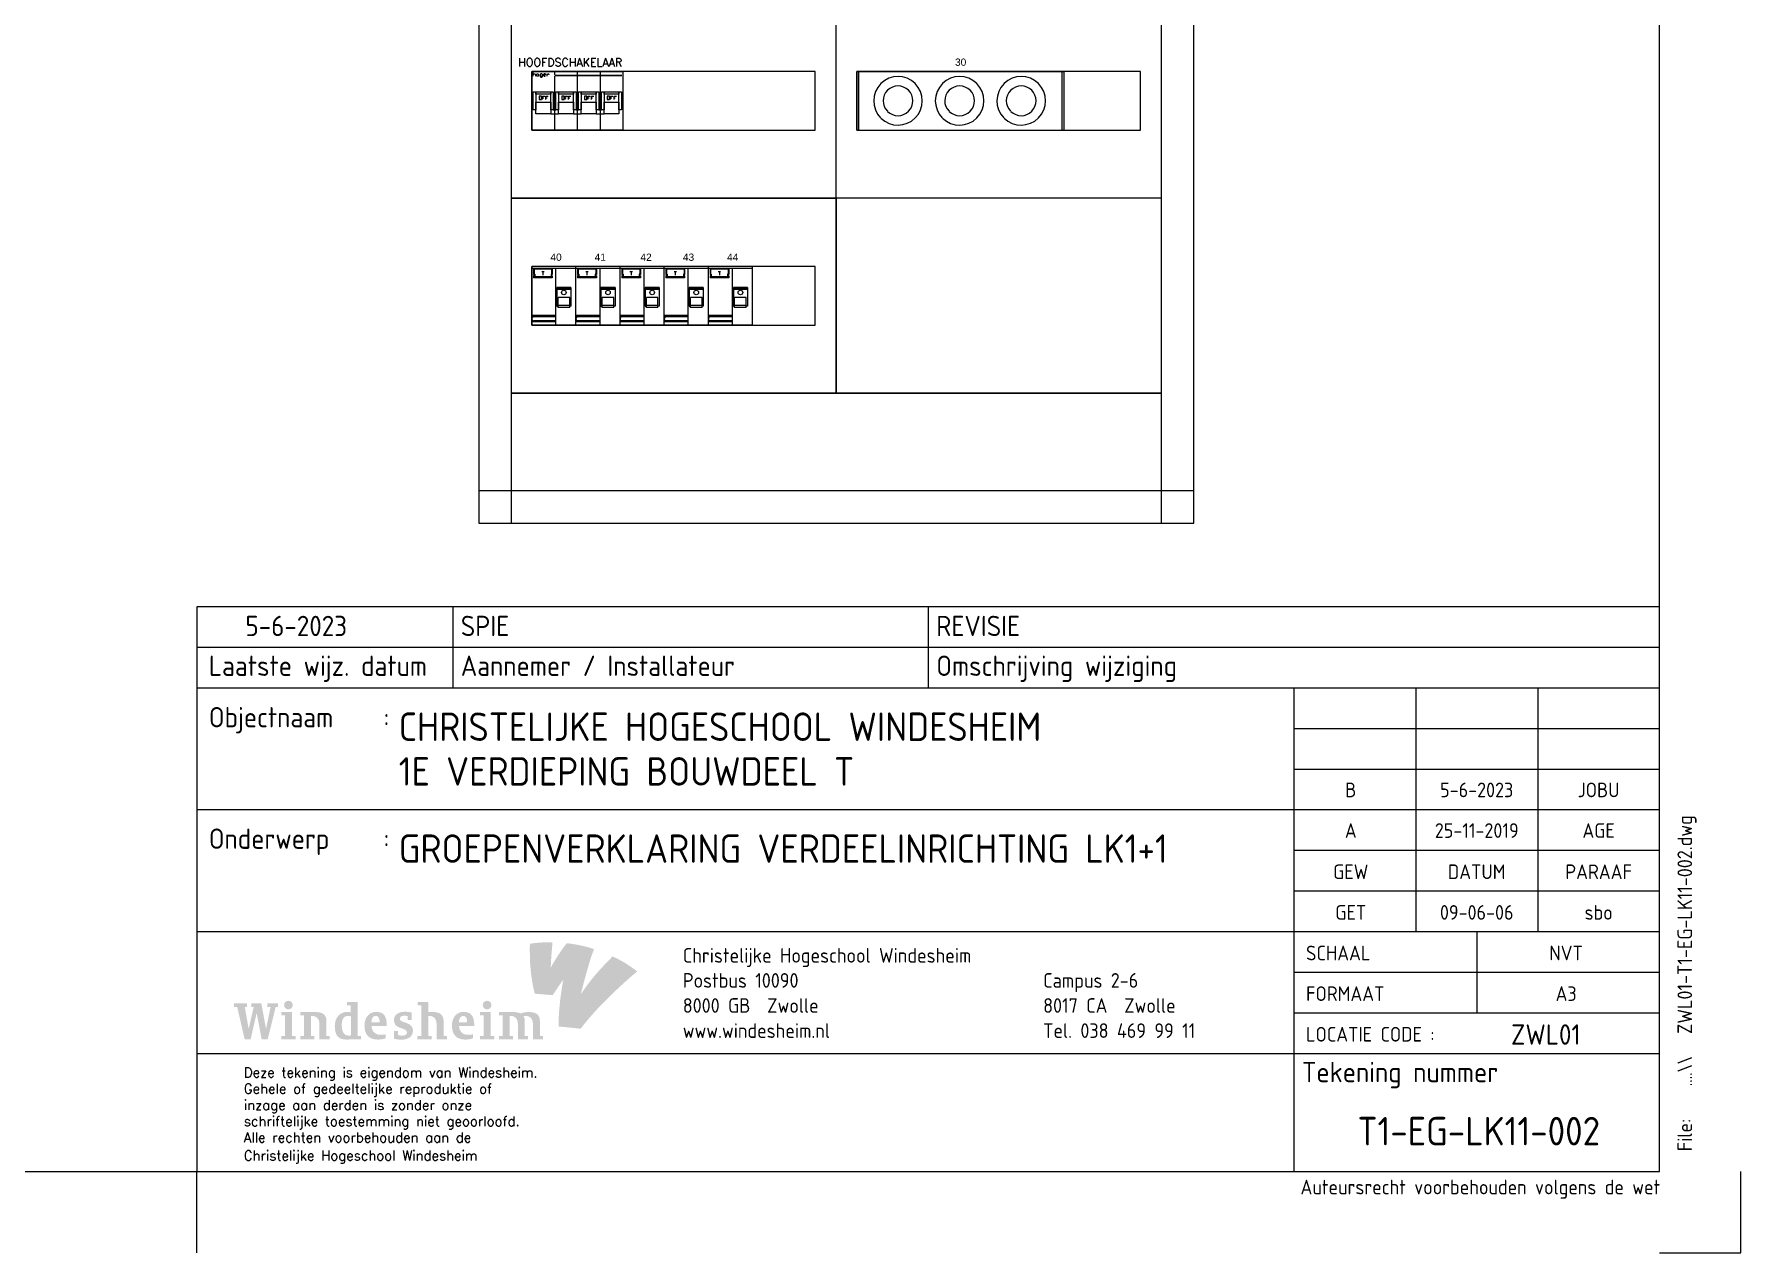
# Model space of a CAD drawing. Header units: millimetres. Extents: x 0 to 420, y 0 to 297.
# Drawn here: x 210 to 420, y 0 to 150 of the extents above; entities that cross this region are included whole.
import ezdxf
from ezdxf.enums import TextEntityAlignment as Align

# ---------------------------------------------------------------- set-up
doc = ezdxf.new("R2010")
doc.units = ezdxf.units.MM
doc.layers.get('0').update_dxf_attribs({"linetype": 'CONTINUOUS'})
for name, color, linetype in [('00att018', 1, 'CONTINUOUS'), ('00att025', 2, 'CONTINUOUS'), ('00att035', 3, 'CONTINUOUS'), ('00att050', 4, 'CONTINUOUS'), ('00kad018', 1, 'CONTINUOUS'), ('00kad025', 2, 'CONTINUOUS'), ('00kad070', 5, 'CONTINUOUS'), ('BL$2----_KADER', 7, 'CONTINUOUS'), ('BL$4----_STEMPEL', 7, 'CONTINUOUS'), ('KAST AANZICHT', 1, 'CONTINUOUS'), ('LAAG_1', 160, 'CONTINUOUS')]:
    doc.layers.add(name, color=color, linetype=linetype)
doc.styles.add('EDU', font='ROMANS.SHX', dxfattribs={"height": 2.5})
doc.styles.add('ISO', font='isocp.shx')
doc.styles.add('NOOTER', font='arial.ttf')
doc.styles.add('ROMANS', font='romans', dxfattribs={"height": 2})

# ---------------------------------------------------------------- blocks, each defined once
blk = doc.blocks.new('a3-windesheim-hor')
at = {"layer": '00kad018', "color": 1}
for p, q in [((230, 0), (230, 10)), ((420, 0), (420, 10)), ((410, 0), (420, 0))]:
    blk.add_line(p, q, dxfattribs=at)
at = {"layer": '00kad070', "color": 5}
for p, q in [((410, 10), (410, 287)), ((20, 10), (410, 10))]:
    blk.add_line(p, q, dxfattribs=at)
at = {"layer": '00att018', "color": 1, "style": 'ISO'}
blk.add_text('Auteursrecht voorbehouden volgens de wet', height=1.8, dxfattribs=at).set_placement((410.08, 7.2), align=Align.RIGHT)
blk = doc.blocks.new('AI9-BLK4')
at = {"layer": 'LAAG_1'}
h = blk.add_hatch(color=40, dxfattribs=at)
edge = h.paths.add_edge_path()
edge.add_spline(control_points=[(7.13, 7.18), (4.76, 4.71), (2.6, 2.64), (-0.67, -2.09), (0, 0.48), (1.33, 5.88), (2.58, 8.98), (0.66, 9.66), (-2.22, 10.26), (-4.13, 10.42), (-5.47, 8.84), (-7.52, 5.49), (-8.07, 4.43), (-8, 6.89), (-7.74, 9.27), (-7.64, 10.61), (-9.57, 10.7), (-11, 10.61), (-13.21, 10.31), (-13.29, 6), (-13.05, 2.03), (-12.01, -2), (-10.76, -2.09), (-7.6, -2.36), (-7.6, -2.36), (-7.12, -1.66), (-6.13, -0.03), (-4.98, 1.41), (-5.44, -0.9), (-5.87, -4.06), (-6.06, -7.16), (-6.12, -8.14), (-6.15, -9.12), (-6.16, -10.06), (-4.67, -10.18), (-0.96, -10.58), (-0.72, -10.61), (-0.72, -10.61), (-0.71, -10.6), (-0.71, -10.6), (-0.7, -10.59), (-0.7, -10.58), (-0.69, -10.58), (0.69, -8.77), (2.26, -6.96), (3.63, -5.5), (4.7, -4.37), (5.74, -3.33), (6.72, -2.37), (9.27, 0.11), (11.5, 2.08), (13.21, 3.49), (11.03, 5.13), (9.48, 6.13), (7.13, 7.18)], knot_values=[0, 0, 0, 0, 1, 1, 1, 2, 2, 2, 3, 3, 3, 4, 4, 4, 5, 5, 5, 6, 6, 6, 7, 7, 7, 8, 8, 8, 9, 9, 9, 10, 10, 10, 11, 11, 11, 12, 12, 12, 13, 13, 13, 14, 14, 14, 15, 15, 15, 16, 16, 16, 17, 17, 17, 18, 18, 18, 18], degree=3, periodic=0)
h = blk.add_hatch(color=154, dxfattribs=at)
edge = h.paths.add_edge_path()
edge.add_spline(control_points=[(-0.71, -10.6), (-0.71, -10.6), (-0.71, -10.6), (-0.71, -10.6), (-0.74, -10.63), (-0.72, -10.62), (-0.71, -10.6)], knot_values=[0, 0, 0, 0, 1, 1, 1, 2, 2, 2, 2], degree=3, periodic=0)
h = blk.add_hatch(color=154, dxfattribs=at)
edge = h.paths.add_edge_path()
edge.add_spline(control_points=[(-0.71, -10.6), (-0.71, -10.6), (-0.7, -10.6), (-0.7, -10.6), (-0.67, -10.57), (-0.69, -10.59), (-0.71, -10.6)], knot_values=[0, 0, 0, 0, 1, 1, 1, 2, 2, 2, 2], degree=3, periodic=0)
blk = doc.blocks.new('AI9-BLK3')
at = {"layer": 'LAAG_1'}
h = blk.add_hatch(color=154, dxfattribs=at)
edge = h.paths.add_edge_path()
edge.add_spline(control_points=[(-26.42, -4.7), (-26.42, -4.7), (-26.42, -3.87), (-26.42, -3.87), (-26.42, -3.87), (-25.47, -3.87), (-25.47, -3.87), (-25.47, -3.87), (-25.47, 1.17), (-25.47, 1.17), (-25.47, 1.17), (-26.42, 1.17), (-26.42, 1.17), (-26.42, 1.17), (-26.42, 1.99), (-26.42, 1.99), (-26.42, 1.99), (-23.75, 1.99), (-23.75, 1.99), (-23.75, 1.99), (-23.75, -3.87), (-23.75, -3.87), (-23.75, -3.87), (-22.88, -3.87), (-22.88, -3.87), (-22.88, -3.87), (-22.88, -4.7), (-22.88, -4.7), (-22.88, -4.7), (-26.42, -4.7), (-26.42, -4.7)], knot_values=[0, 0, 0, 0, 1, 1, 1, 2, 2, 2, 3, 3, 3, 4, 4, 4, 5, 5, 5, 6, 6, 6, 7, 7, 7, 8, 8, 8, 9, 9, 9, 10, 10, 10, 10], degree=3, periodic=0)
edge = h.paths.add_edge_path()
edge.add_spline(control_points=[(-24.66, 2.67), (-25.25, 2.67), (-25.71, 3.15), (-25.71, 3.74), (-25.71, 4.33), (-25.25, 4.79), (-24.66, 4.79), (-24.07, 4.79), (-23.58, 4.33), (-23.58, 3.74), (-23.58, 3.15), (-24.07, 2.67), (-24.66, 2.67)], knot_values=[0, 0, 0, 0, 1, 1, 1, 2, 2, 2, 3, 3, 3, 4, 4, 4, 4], degree=3, periodic=0)
h = blk.add_hatch(color=154, dxfattribs=at)
edge = h.paths.add_edge_path(flags=16)
edge.add_spline(control_points=[(-6.76, -4.7), (-6.76, -4.7), (-6.76, -3.87), (-6.76, -3.87), (-6.76, -3.87), (-7.62, -3.87), (-7.62, -3.87), (-7.62, -3.87), (-7.62, 4.46), (-7.62, 4.46), (-7.62, 4.46), (-10.2, 4.46), (-10.2, 4.46), (-10.2, 4.46), (-10.2, 3.64), (-10.2, 3.64), (-10.2, 3.64), (-9.32, 3.64), (-9.32, 3.64), (-9.32, 3.64), (-9.32, 1.95), (-9.32, 1.95), (-9.59, 2), (-9.79, 2.04), (-10.19, 2.04), (-11.95, 2.04), (-13.23, 0.68), (-13.23, -1.45), (-13.23, -3.83), (-12.29, -4.77), (-10.28, -4.77), (-9.86, -4.77), (-9.32, -4.7), (-9.12, -4.7), (-9.12, -4.7), (-6.76, -4.7), (-6.76, -4.7)], knot_values=[0, 0, 0, 0, 1, 1, 1, 2, 2, 2, 3, 3, 3, 4, 4, 4, 5, 5, 5, 6, 6, 6, 7, 7, 7, 8, 8, 8, 9, 9, 9, 10, 10, 10, 11, 11, 11, 12, 12, 12, 12], degree=3, periodic=0)
edge = h.paths.add_edge_path()
edge.add_spline(control_points=[(-9.28, -3.73), (-9.49, -3.76), (-9.62, -3.78), (-9.79, -3.78), (-10.77, -3.78), (-11.52, -3.12), (-11.52, -1.21), (-11.52, 0.4), (-10.88, 1.06), (-10, 1.06), (-9.71, 1.06), (-9.48, 1.02), (-9.28, 0.97), (-9.28, 0.97), (-9.28, -3.73), (-9.28, -3.73)], knot_values=[0, 0, 0, 0, 1, 1, 1, 2, 2, 2, 3, 3, 3, 4, 4, 4, 5, 5, 5, 5], degree=3, periodic=0)
h = blk.add_hatch(color=154, dxfattribs=at)
edge = h.paths.add_edge_path()
edge.add_spline(control_points=[(11.81, -4.7), (11.81, -4.7), (11.81, -1.02), (11.81, -1.02), (11.81, -0.32), (11.67, 0.19), (11.34, 0.52), (10.95, 0.91), (10.48, 1.07), (9.97, 1.07), (9.88, 1.07), (9.79, 1.06), (9.75, 1.06), (9.75, 1.06), (9.75, -3.87), (9.75, -3.87), (9.75, -3.87), (10.59, -3.87), (10.59, -3.87), (10.59, -3.87), (10.59, -4.7), (10.59, -4.7), (10.59, -4.7), (7.11, -4.7), (7.11, -4.7), (7.11, -4.7), (7.11, -3.87), (7.11, -3.87), (7.11, -3.87), (8.03, -3.87), (8.03, -3.87), (8.03, -3.87), (8.03, 3.64), (8.03, 3.64), (8.03, 3.64), (7.16, 3.64), (7.16, 3.64), (7.16, 3.64), (7.16, 4.46), (7.16, 4.46), (7.16, 4.46), (9.75, 4.46), (9.75, 4.46), (9.75, 4.46), (9.75, 1.99), (9.75, 1.99), (9.93, 2), (10.23, 2.03), (10.54, 2.03), (11.88, 2.03), (12.52, 1.84), (12.96, 1.4), (13.39, 0.97), (13.53, 0.51), (13.53, -0.15), (13.53, -0.15), (13.53, -3.87), (13.53, -3.87), (13.53, -3.87), (14.34, -3.87), (14.34, -3.87), (14.34, -3.87), (14.34, -4.7), (14.34, -4.7), (14.34, -4.7), (11.81, -4.7), (11.81, -4.7)], knot_values=[0, 0, 0, 0, 1, 1, 1, 2, 2, 2, 3, 3, 3, 4, 4, 4, 5, 5, 5, 6, 6, 6, 7, 7, 7, 8, 8, 8, 9, 9, 9, 10, 10, 10, 11, 11, 11, 12, 12, 12, 13, 13, 13, 14, 14, 14, 15, 15, 15, 16, 16, 16, 17, 17, 17, 18, 18, 18, 19, 19, 19, 20, 20, 20, 21, 21, 21, 22, 22, 22, 22], degree=3, periodic=0)
h = blk.add_hatch(color=154, dxfattribs=at)
edge = h.paths.add_edge_path()
edge.add_spline(control_points=[(22.47, -4.7), (22.47, -4.7), (22.47, -3.87), (22.47, -3.87), (22.47, -3.87), (23.42, -3.87), (23.42, -3.87), (23.42, -3.87), (23.42, 1.17), (23.42, 1.17), (23.42, 1.17), (22.47, 1.17), (22.47, 1.17), (22.47, 1.17), (22.47, 1.99), (22.47, 1.99), (22.47, 1.99), (25.13, 1.99), (25.13, 1.99), (25.13, 1.99), (25.13, -3.87), (25.13, -3.87), (25.13, -3.87), (26, -3.87), (26, -3.87), (26, -3.87), (26, -4.7), (26, -4.7), (26, -4.7), (22.47, -4.7), (22.47, -4.7)], knot_values=[0, 0, 0, 0, 1, 1, 1, 2, 2, 2, 3, 3, 3, 4, 4, 4, 5, 5, 5, 6, 6, 6, 7, 7, 7, 8, 8, 8, 9, 9, 9, 10, 10, 10, 10], degree=3, periodic=0)
edge = h.paths.add_edge_path()
edge.add_spline(control_points=[(24.23, 2.67), (23.64, 2.67), (23.18, 3.15), (23.18, 3.74), (23.18, 4.33), (23.64, 4.79), (24.23, 4.79), (24.82, 4.79), (25.31, 4.33), (25.31, 3.74), (25.31, 3.15), (24.82, 2.67), (24.23, 2.67)], knot_values=[0, 0, 0, 0, 1, 1, 1, 2, 2, 2, 3, 3, 3, 4, 4, 4, 4], degree=3, periodic=0)
h = blk.add_hatch(color=154, dxfattribs=at)
edge = h.paths.add_edge_path()
edge.add_spline(control_points=[(-27.78, 3.24), (-27.78, 3.24), (-29.75, -4.72), (-29.75, -4.72), (-29.75, -4.72), (-31.22, -4.72), (-31.22, -4.72), (-31.22, -4.72), (-32.46, 1.79), (-32.46, 1.79), (-32.46, 1.79), (-33.95, -4.72), (-33.95, -4.72), (-33.95, -4.72), (-35.41, -4.72), (-35.41, -4.72), (-35.41, -4.72), (-37.24, 3.24), (-37.24, 3.24), (-37.24, 3.24), (-38.03, 3.24), (-38.03, 3.24), (-38.03, 3.24), (-38.03, 4.16), (-38.03, 4.16), (-38.03, 4.16), (-34.81, 4.16), (-34.81, 4.16), (-34.81, 4.16), (-34.81, 3.24), (-34.81, 3.24), (-34.81, 3.24), (-35.38, 3.24), (-35.38, 3.24), (-35.38, 3.24), (-34.43, -2.11), (-34.43, -2.11), (-34.43, -2.11), (-33.18, 3.26), (-33.18, 3.26), (-33.18, 3.26), (-33.73, 3.26), (-33.73, 3.26), (-33.73, 3.26), (-33.73, 4.16), (-33.73, 4.16), (-33.73, 4.16), (-31.32, 4.16), (-31.32, 4.16), (-31.32, 4.16), (-30.15, -2.11), (-30.15, -2.11), (-30.15, -2.11), (-29.03, 3.24), (-29.03, 3.24), (-29.03, 3.24), (-29.84, 3.24), (-29.84, 3.24), (-29.84, 3.24), (-29.84, 4.16), (-29.84, 4.16), (-29.84, 4.16), (-27.18, 4.16), (-27.18, 4.16), (-27.18, 4.16), (-27.18, 3.24), (-27.18, 3.24), (-27.18, 3.24), (-27.78, 3.24), (-27.78, 3.24)], knot_values=[0, 0, 0, 0, 1, 1, 1, 2, 2, 2, 3, 3, 3, 4, 4, 4, 5, 5, 5, 6, 6, 6, 7, 7, 7, 8, 8, 8, 9, 9, 9, 10, 10, 10, 11, 11, 11, 12, 12, 12, 13, 13, 13, 14, 14, 14, 15, 15, 15, 16, 16, 16, 17, 17, 17, 18, 18, 18, 19, 19, 19, 20, 20, 20, 21, 21, 21, 22, 22, 22, 23, 23, 23, 23], degree=3, periodic=0)
h = blk.add_hatch(color=154, dxfattribs=at)
edge = h.paths.add_edge_path()
edge.add_spline(control_points=[(-17.02, -4.7), (-17.02, -4.7), (-17.02, -0.94), (-17.02, -0.94), (-17.02, -0.3), (-17.19, 0.21), (-17.5, 0.52), (-17.87, 0.9), (-18.34, 1.07), (-18.89, 1.07), (-18.95, 1.07), (-19.03, 1.07), (-19.09, 1.06), (-19.09, 1.06), (-19.09, -3.87), (-19.09, -3.87), (-19.09, -3.87), (-18.24, -3.87), (-18.24, -3.87), (-18.24, -3.87), (-18.24, -4.7), (-18.24, -4.7), (-18.24, -4.7), (-21.72, -4.7), (-21.72, -4.7), (-21.72, -4.7), (-21.72, -3.87), (-21.72, -3.87), (-21.72, -3.87), (-20.8, -3.87), (-20.8, -3.87), (-20.8, -3.87), (-20.8, 1.17), (-20.8, 1.17), (-20.8, 1.17), (-21.72, 1.17), (-21.72, 1.17), (-21.72, 1.17), (-21.72, 1.99), (-21.72, 1.99), (-21.72, 1.99), (-19.44, 1.99), (-19.44, 1.99), (-19.15, 1.99), (-18.89, 2.03), (-18.56, 2.03), (-16.96, 2.03), (-16.32, 1.86), (-15.88, 1.41), (-15.46, 1), (-15.3, 0.57), (-15.3, -0.15), (-15.3, -0.15), (-15.3, -3.87), (-15.3, -3.87), (-15.3, -3.87), (-14.5, -3.87), (-14.5, -3.87), (-14.5, -3.87), (-14.5, -4.7), (-14.5, -4.7), (-14.5, -4.7), (-17.02, -4.7), (-17.02, -4.7)], knot_values=[0, 0, 0, 0, 1, 1, 1, 2, 2, 2, 3, 3, 3, 4, 4, 4, 5, 5, 5, 6, 6, 6, 7, 7, 7, 8, 8, 8, 9, 9, 9, 10, 10, 10, 11, 11, 11, 12, 12, 12, 13, 13, 13, 14, 14, 14, 15, 15, 15, 16, 16, 16, 17, 17, 17, 18, 18, 18, 19, 19, 19, 20, 20, 20, 21, 21, 21, 21], degree=3, periodic=0)
h = blk.add_hatch(color=154, dxfattribs=at)
edge = h.paths.add_edge_path(flags=16)
edge.add_spline(control_points=[(-0.43, -1.4), (-0.43, 1.03), (-1.16, 2.05), (-3.05, 2.05), (-4.8, 2.05), (-5.93, 0.7), (-5.93, -1.35), (-5.93, -3.59), (-4.75, -4.76), (-2.66, -4.76), (-1.92, -4.76), (-1.25, -4.65), (-0.71, -4.43), (-0.71, -4.43), (-0.71, -3.47), (-0.71, -3.47), (-1.15, -3.57), (-1.59, -3.59), (-2.01, -3.59), (-3.43, -3.59), (-4.18, -2.54), (-4.18, -1.4), (-4.18, -1.4), (-0.43, -1.4), (-0.43, -1.4)], knot_values=[0, 0, 0, 0, 1, 1, 1, 2, 2, 2, 3, 3, 3, 4, 4, 4, 5, 5, 5, 6, 6, 6, 7, 7, 7, 8, 8, 8, 8], degree=3, periodic=0)
edge = h.paths.add_edge_path()
edge.add_spline(control_points=[(-2.19, -0.48), (-2.19, -0.48), (-4.21, -0.48), (-4.21, -0.48), (-4.21, 0.48), (-3.76, 1.08), (-3.17, 1.08), (-2.58, 1.08), (-2.19, 0.63), (-2.19, -0.48)], knot_values=[0, 0, 0, 0, 1, 1, 1, 2, 2, 2, 3, 3, 3, 3], degree=3, periodic=0)
h = blk.add_hatch(color=154, dxfattribs=at)
edge = h.paths.add_edge_path()
edge.add_spline(control_points=[(3.18, -4.79), (2.42, -4.79), (1.53, -4.63), (1.31, -4.55), (1.31, -4.55), (1.31, -2.67), (1.31, -2.67), (1.31, -2.67), (2.34, -2.67), (2.34, -2.67), (2.34, -2.67), (2.34, -3.62), (2.34, -3.62), (2.58, -3.7), (2.94, -3.79), (3.32, -3.79), (4.14, -3.79), (4.53, -3.52), (4.53, -3.03), (4.53, -2.53), (4.09, -2.3), (3.53, -2.1), (3.53, -2.1), (2.71, -1.81), (2.71, -1.81), (1.84, -1.5), (1.32, -0.99), (1.32, 0.08), (1.32, 1.19), (2.31, 2.08), (3.93, 2.08), (4.57, 2.08), (5.29, 2), (5.66, 1.88), (5.66, 1.88), (5.66, 0.04), (5.66, 0.04), (5.66, 0.04), (4.69, 0.04), (4.69, 0.04), (4.69, 0.04), (4.69, 1), (4.69, 1), (4.43, 1.07), (4.17, 1.11), (3.89, 1.11), (3.16, 1.11), (2.8, 0.83), (2.8, 0.37), (2.8, -0.04), (3.05, -0.24), (3.64, -0.43), (3.64, -0.43), (4.44, -0.7), (4.44, -0.7), (5.37, -1.01), (6, -1.57), (6, -2.6), (6, -4), (4.84, -4.79), (3.18, -4.79)], knot_values=[0, 0, 0, 0, 1, 1, 1, 2, 2, 2, 3, 3, 3, 4, 4, 4, 5, 5, 5, 6, 6, 6, 7, 7, 7, 8, 8, 8, 9, 9, 9, 10, 10, 10, 11, 11, 11, 12, 12, 12, 13, 13, 13, 14, 14, 14, 15, 15, 15, 16, 16, 16, 17, 17, 17, 18, 18, 18, 19, 19, 19, 20, 20, 20, 20], degree=3, periodic=0)
h = blk.add_hatch(color=154, dxfattribs=at)
edge = h.paths.add_edge_path(flags=16)
edge.add_spline(control_points=[(21.09, -1.4), (21.09, 1.03), (20.36, 2.05), (18.47, 2.05), (16.72, 2.05), (15.6, 0.7), (15.6, -1.35), (15.6, -3.59), (16.77, -4.76), (18.87, -4.76), (19.6, -4.76), (20.27, -4.65), (20.81, -4.43), (20.81, -4.43), (20.81, -3.47), (20.81, -3.47), (20.37, -3.57), (19.93, -3.59), (19.52, -3.59), (18.09, -3.59), (17.35, -2.54), (17.35, -1.4), (17.35, -1.4), (21.09, -1.4), (21.09, -1.4)], knot_values=[0, 0, 0, 0, 1, 1, 1, 2, 2, 2, 3, 3, 3, 4, 4, 4, 5, 5, 5, 6, 6, 6, 7, 7, 7, 8, 8, 8, 8], degree=3, periodic=0)
edge = h.paths.add_edge_path()
edge.add_spline(control_points=[(19.33, -0.48), (19.33, -0.48), (17.31, -0.48), (17.31, -0.48), (17.31, 0.48), (17.76, 1.08), (18.35, 1.08), (18.94, 1.08), (19.33, 0.63), (19.33, -0.48)], knot_values=[0, 0, 0, 0, 1, 1, 1, 2, 2, 2, 3, 3, 3, 3], degree=3, periodic=0)
h = blk.add_hatch(color=154, dxfattribs=at)
edge = h.paths.add_edge_path()
edge.add_spline(control_points=[(35.52, -4.7), (35.52, -4.7), (35.52, -0.89), (35.52, -0.89), (35.52, -0.3), (35.34, 0.21), (35.04, 0.52), (34.66, 0.9), (34.24, 1.07), (33.55, 1.07), (33.41, 1.07), (33.28, 1.05), (33.17, 1.03), (33.4, 0.83), (33.52, 0.35), (33.52, -0.07), (33.52, -0.07), (33.52, -3.87), (33.52, -3.87), (33.52, -3.87), (34.3, -3.87), (34.3, -3.87), (34.3, -3.87), (34.3, -4.7), (34.3, -4.7), (34.3, -4.7), (31.82, -4.7), (31.82, -4.7), (31.82, -4.7), (31.82, -0.89), (31.82, -0.89), (31.82, -0.18), (31.64, 0.24), (31.34, 0.53), (30.95, 0.92), (30.5, 1.07), (30.01, 1.07), (29.96, 1.07), (29.9, 1.06), (29.8, 1.06), (29.8, 1.06), (29.8, -3.87), (29.8, -3.87), (29.8, -3.87), (30.64, -3.87), (30.64, -3.87), (30.64, -3.87), (30.64, -4.7), (30.64, -4.7), (30.64, -4.7), (27.17, -4.7), (27.17, -4.7), (27.17, -4.7), (27.17, -3.87), (27.17, -3.87), (27.17, -3.87), (28.09, -3.87), (28.09, -3.87), (28.09, -3.87), (28.09, 1.17), (28.09, 1.17), (28.09, 1.17), (27.17, 1.17), (27.17, 1.17), (27.17, 1.17), (27.17, 1.99), (27.17, 1.99), (27.17, 1.99), (29.58, 1.99), (29.58, 1.99), (29.86, 1.99), (30.2, 2.03), (30.42, 2.03), (31.35, 2.03), (31.94, 1.93), (32.49, 1.67), (32.96, 1.86), (33.67, 2.01), (34.45, 2.01), (35.63, 2.01), (36.25, 1.82), (36.67, 1.4), (37.08, 0.99), (37.23, 0.53), (37.23, -0.08), (37.23, -0.08), (37.23, -3.87), (37.23, -3.87), (37.23, -3.87), (38.03, -3.87), (38.03, -3.87), (38.03, -3.87), (38.03, -4.7), (38.03, -4.7), (38.03, -4.7), (35.52, -4.7), (35.52, -4.7)], knot_values=[0, 0, 0, 0, 1, 1, 1, 2, 2, 2, 3, 3, 3, 4, 4, 4, 5, 5, 5, 6, 6, 6, 7, 7, 7, 8, 8, 8, 9, 9, 9, 10, 10, 10, 11, 11, 11, 12, 12, 12, 13, 13, 13, 14, 14, 14, 15, 15, 15, 16, 16, 16, 17, 17, 17, 18, 18, 18, 19, 19, 19, 20, 20, 20, 21, 21, 21, 22, 22, 22, 23, 23, 23, 24, 24, 24, 25, 25, 25, 26, 26, 26, 27, 27, 27, 28, 28, 28, 29, 29, 29, 30, 30, 30, 31, 31, 31, 32, 32, 32, 32], degree=3, periodic=0)
blk = doc.blocks.new('CHW_ONDERHOEK')
at = {"layer": '00kad025', "color": 2}
for p, q in [((-190, 79.5), (-190, 69.5)), ((-10, 79.5), (-190, 79.5)), ((-158.5, 79.5), (-158.5, 69.5)), ((-100, 79.5), (-100, 69.5)), ((-10, 74.5), (-190, 74.5)), ((-40, 69.5), (-40, 39.5)), ((-25, 69.5), (-25, 39.5)), ((-10, 64.5), (-55, 64.5)), ((-10, 59.5), (-55, 59.5)), ((-10, 54.5), (-55, 54.5)), ((-10, 49.5), (-55, 49.5)), ((-32.5, 39.5), (-32.5, 34.5)), ((-32.5, 34.5), (-32.5, 29.5))]:
    blk.add_line(p, q, dxfattribs=at)
at = {"layer": '00kad070', "color": 5}
for p, q in [((-10, 69.5), (-190, 69.5)), ((-190, 69.5), (-190, 10)), ((-55, 69.5), (-55, 10)), ((-55, 54.5), (-190, 54.5)), ((-10, 44.5), (-55, 44.5)), ((-10, 39.5), (-190, 39.5)), ((-10, 34.5), (-55, 34.5)), ((-10, 29.5), (-55, 29.5)), ((-55, 24.5), (-190, 24.5)), ((-10, 24.5), (-55, 24.5))]:
    blk.add_line(p, q, dxfattribs=at)
at = {"color": 7, "xscale": 0.5, "yscale": 0.5, "zscale": 0.5}
for name, p in [('AI9-BLK4', (-142.4, 32.89)), ('AI9-BLK3', (-166.39, 28.63))]:
    blk.add_blockref(name, p, dxfattribs=at)
at = {"color": 1, "style": 'ISO'}
for s, p in [('Christelijke Hogeschool Windesheim', (-130.19, 35.71)), ('Postbus 10090', (-130.19, 32.63)), ('Campus 2-6', (-85.85, 32.63)), ('8000 GB  Zwolle', (-130.19, 29.54)), ('8017 CA  Zwolle', (-85.85, 29.54)), ('www.windesheim.nl', (-130.19, 26.45)), ('Tel. 038 469 99 11', (-85.85, 26.45))]:
    blk.add_text(s, height=1.8, dxfattribs=at).set_placement(p)
at = {"layer": '00att018', "color": 1, "style": 'ISO'}
for s, p in [('GEW', (-48, 46)), ('DATUM', (-32.5, 46)), ('PARAAF', (-17.5, 46)), ('GET', (-48, 41))]:
    blk.add_text(s, height=1.8, dxfattribs=at).set_placement(p, align=Align.CENTER)
for s, p in [('SCHAAL', (-53.5, 36)), ('FORMAAT', (-53.5, 31))]:
    blk.add_text(s, height=1.8, dxfattribs=at).set_placement(p)
at = {"layer": '00att018', "color": 1, "style": 'ISO', "width": 0.9}
blk.add_text('....\\\\', height=1.8, rotation=90, dxfattribs=at).set_placement((-6, 20.5))
at = {"layer": '00att018', "color": 1, "linetype": 'Continuous', "style": 'EDU'}
for s, p in [('Deze tekening is eigendom van Windesheim.', (-184.2, 21.6)), ('Gehele of gedeeltelijke reproduktie of', (-184.2, 19.6)), ('inzage aan derden is zonder onze', (-184.2, 17.6)), ('schriftelijke toestemming niet geoorloofd.', (-184.2, 15.6)), ('Alle rechten voorbehouden aan de', (-184.2, 13.6)), ('Christelijke Hogeschool Windesheim', (-184.2, 11.38))]:
    blk.add_text(s, height=1.2, dxfattribs=at).set_placement(p)
at = {"layer": '00att018', "color": 1, "style": 'ISO'}
blk.add_text('File:', height=1.8, rotation=90, dxfattribs=at).set_placement((-6, 12.5))
for tag, p in [('WZ_CODED', (-48, 66.07)), ('WZ_DATUMD', (-32.5, 66.07)), ('WZ_WZGOEDD', (-17.5, 66.07)), ('WZ_CODEC', (-48, 61.07)), ('WZ_DATUMC', (-32.5, 61.07)), ('WZ_WZGOEDC', (-17.5, 61.07)), ('WZ_CODEB', (-48, 56.07)), ('WZ_DATUMB', (-32.5, 56.07)), ('WZ_WZGOEDB', (-17.5, 56.07)), ('WZ_CODEA', (-48, 51.07)), ('WZ_DATUMA', (-32.5, 51.07)), ('WZ_WZGOEDA', (-17.5, 51.07)), ('TKDATCREAT', (-32.5, 41)), ('TKINIT', (-17.5, 41)), ('TKSCHAAL', (-21.5, 36)), ('TKFORMAAT', (-21.5, 31))]:
    blk.add_attdef(tag, text='', height=1.8, dxfattribs=at).set_placement(p, align=Align.CENTER)
blk.add_attdef('DWGNAME', (-6, 26.93), '', height=1.8, rotation=90, dxfattribs=at)
at = {"layer": '00att025', "color": 2, "style": 'ISO'}
for s, p in [('Objectnaam', (-188.5, 64.67)), ('Onderwerp', (-188.5, 49.72)), ('Tekening nummer', (-54, 21))]:
    blk.add_text(s, height=2.5, dxfattribs=at).set_placement(p)
at = {"layer": '00att025', "style": 'ISO'}
for p in [(-167.02, 64.67), (-167.02, 49.78)]:
    blk.add_text(':', height=2.5, dxfattribs=at).set_placement(p)
at = {"layer": '00att025', "color": 1, "style": 'ISO'}
blk.add_text('LOCATIE CODE :', height=1.8, dxfattribs=at).set_placement((-53.5, 26))
at = {"layer": '00att025', "color": 2, "style": 'ISO'}
for tag, p in [('WZ_DATUM', (-184, 75.9)), ('WZ_AANNEMER_INSTALATEUR', (-157.5, 75.9)), ('WZ_OMSCHR', (-99, 75.9))]:
    blk.add_attdef(tag, p, '', height=2.5, dxfattribs=at)
at = {"layer": '00att025', "color": 3, "style": 'ISO'}
blk.add_attdef('TKVRIJ2', text='', height=2.5, dxfattribs=at).set_placement((-24, 25.62), align=Align.CENTER)
at = {"layer": '00att035', "color": 3, "style": 'ISO'}
for s, p in [('Laatste wijz. datum', (-188.5, 71)), ('Aannemer / Installateur', (-157.5, 71)), ('Omschrijving wijziging', (-99, 71))]:
    blk.add_text(s, height=2.5, dxfattribs=at).set_placement(p)
for tag, p in [('PROMSCHR', (-165.14, 63)), ('TK1OMSCHR', (-165.14, 57.5)), ('TK2OMSCHR', (-165.14, 48)), ('TKVRIJ1', (-165.14, 42.5))]:
    blk.add_attdef(tag, p, '', height=3.5, dxfattribs=at)
at = {"layer": '00att050', "color": 4, "style": 'ISO'}
blk.add_attdef('TKFASE', text='', height=5, dxfattribs=at).set_placement((-14.5, 82), align=Align.RIGHT)
blk.add_attdef('TKTEKNR', text='', height=5, dxfattribs=at).set_placement((-32.25, 13.23), align=Align.CENTER)
blk = doc.blocks.new('HAG09')
at = {"color": 0}
for p, q in [((-52.5, 0), (-52.5, -2.4)), ((-35, -2.4), (-35, 0)), ((-17.5, 0), (-17.5, -2.4)), ((-69, -3.5), (-69, -0.8)), ((-69, -0.8), (-69, -0.8)), ((-69, -2.6), (-68.1, -1.7)), ((-68.1, -1.7), (-67.6, -1.7)), ((-67.6, -1.7), (-67.2, -2.2)), ((-67.2, -2.2), (-67.2, -3.5)), ((-67.2, -3.5), (-67.2, -3.5)), ((-66.3, -2.2), (-65.9, -1.7)), ((-66.3, -3.1), (-66.3, -2.2)), ((-65.9, -3.5), (-66.3, -3.1)), ((-65.9, -1.7), (-65.4, -1.7)), ((-65.4, -3.5), (-65.9, -3.5)), ((-65.4, -1.7), (-65, -2.2)), ((-65, -3.1), (-65.4, -3.5)), ((-65, -2.2), (-65, -3.1)), ((-65, -3.1), (-64.6, -3.5)), ((-64.6, -3.5), (-64.6, -3.5)), ((-63.2, -1.7), (-63.7, -2.2)), ((-63.7, -2.2), (-63.7, -3.1)), ((-63.7, -3.1), (-63.2, -3.5)), ((-63.7, -3.9), (-63.2, -4.4)), ((-62.3, -1.7), (-63.2, -1.7)), ((-63.2, -3.5), (-61.9, -3.5)), ((-63.2, -4.4), (-62.3, -4.4)), ((-61.9, -2.2), (-62.3, -1.7)), ((-62.3, -4.4), (-61.9, -3.9)), ((-61.9, -3.9), (-61.9, -2.2)), ((-61.9, -3.5), (-61.9, -3.5)), ((-60.6, -1.7), (-61, -2.2)), ((-61, -2.2), (-61, -3.1)), ((-61, -2.6), (-59.7, -2.6)), ((-61, -3.1), (-60.6, -3.5)), ((-59.7, -1.7), (-60.6, -1.7)), ((-60.6, -3.5), (-59.7, -3.5)), ((-59.2, -2.2), (-59.7, -1.7)), ((-59.7, -2.6), (-59.2, -2.2)), ((-59.7, -3.5), (-59.7, -3.5)), ((-58.4, -1.7), (-58.4, -3.5)), ((-58.4, -2.6), (-57.5, -1.7)), ((-58.4, -3.5), (-58.4, -3.5)), ((-57.5, -1.7), (-57, -1.7)), ((-57, -1.7), (-56.6, -2.2)), ((-56.6, -2.2), (-56.6, -2.2)), ((-52.5, -3.6), (-52.5, -45)), ((-35, -45), (-35, -3.6)), ((-17.5, -3.6), (-17.5, -45)), ((-62.7, -18.8), (-64.5, -18.8)), ((-64.5, -18.8), (-64.5, -21.5)), ((-64.5, -21.5), (-62.7, -21.5)), ((-64.5, -21.5), (-64.5, -21.5)), ((-62.7, -21.5), (-62.7, -18.8)), ((-61.8, -21.5), (-61.8, -18.8)), ((-61.8, -18.8), (-60.1, -18.8)), ((-61.8, -20.2), (-60.9, -20.2)), ((-60.9, -20.2), (-60.9, -20.2)), ((-60.1, -18.8), (-60.1, -18.8)), ((-59.2, -21.5), (-59.2, -18.8)), ((-59.2, -18.8), (-57.4, -18.8)), ((-59.2, -20.2), (-58.3, -20.2)), ((-58.3, -20.2), (-58.3, -20.2)), ((-57.4, -18.8), (-57.4, -18.8)), ((-45.2, -18.8), (-47, -18.8)), ((-47, -18.8), (-47, -21.5)), ((-47, -21.5), (-45.2, -21.5)), ((-47, -21.5), (-47, -21.5)), ((-45.2, -21.5), (-45.2, -18.8)), ((-44.3, -21.5), (-44.3, -18.8)), ((-44.3, -18.8), (-42.6, -18.8)), ((-44.3, -20.2), (-43.5, -20.2)), ((-43.5, -20.2), (-43.5, -20.2)), ((-42.6, -18.8), (-42.6, -18.8)), ((-41.7, -21.5), (-41.7, -18.8)), ((-41.7, -18.8), (-39.9, -18.8)), ((-41.7, -20.2), (-40.8, -20.2)), ((-40.8, -20.2), (-40.8, -20.2)), ((-39.9, -18.8), (-39.9, -18.8)), ((-27.7, -18.8), (-29.5, -18.8)), ((-29.5, -18.8), (-29.5, -21.5)), ((-29.5, -21.5), (-27.7, -21.5)), ((-29.5, -21.5), (-29.5, -21.5)), ((-27.7, -21.5), (-27.7, -18.8)), ((-26.9, -21.5), (-26.9, -18.8)), ((-26.9, -18.8), (-25.1, -18.8)), ((-26.9, -20.2), (-26, -20.2)), ((-26, -20.2), (-26, -20.2)), ((-25.1, -18.8), (-25.1, -18.8)), ((-24.2, -21.5), (-24.2, -18.8)), ((-24.2, -18.8), (-22.4, -18.8)), ((-24.2, -20.2), (-23.3, -20.2)), ((-23.3, -20.2), (-23.3, -20.2)), ((-22.4, -18.8), (-22.4, -18.8)), ((-10.3, -18.8), (-12, -18.8)), ((-12, -18.8), (-12, -21.5)), ((-12, -21.5), (-10.3, -21.5)), ((-12, -21.5), (-12, -21.5)), ((-10.3, -21.5), (-10.3, -18.8)), ((-9.4, -21.5), (-9.4, -18.8)), ((-9.4, -18.8), (-7.6, -18.8)), ((-9.4, -20.2), (-8.5, -20.2)), ((-8.5, -20.2), (-8.5, -20.2)), ((-7.6, -18.8), (-7.6, -18.8)), ((-6.7, -21.5), (-6.7, -18.8)), ((-6.7, -18.8), (-4.9, -18.8)), ((-6.7, -20.2), (-5.8, -20.2)), ((-5.8, -20.2), (-5.8, -20.2)), ((-4.9, -18.8), (-5, -18.8)), ((-55.5, -32.5), (-49.5, -32.5)), ((-53.5, -29.5), (-51.5, -29.5)), ((-38, -32.5), (-32, -32.5)), ((-36, -29.5), (-34, -29.5)), ((-20.5, -32.5), (-14.5, -32.5)), ((-18.5, -29.5), (-16.5, -29.5))]:
    blk.add_line(p, q, dxfattribs=at)
for points in [[(-70, -45), (-70, 0), (0, 0), (0, -45)], [(-69, -29.5), (-69, -15.5), (-67, -15.5), (-67, -29.5)], [(-67, -17.5), (-67, -15.5), (-55.5, -15.5), (-55.5, -17.5)], [(-67, -32.5), (-67, -23.5), (-55.5, -23.5), (-55.5, -32.5)], [(-55.5, -29.5), (-55.5, -15.5), (-53.5, -15.5), (-53.5, -29.5)], [(-51.5, -29.5), (-51.5, -15.5), (-49.5, -15.5), (-49.5, -29.5)], [(-49.5, -17.5), (-49.5, -15.5), (-38, -15.5), (-38, -17.5)], [(-49.5, -32.5), (-49.5, -23.5), (-38, -23.5), (-38, -32.5)], [(-38, -29.5), (-38, -15.5), (-36, -15.5), (-36, -29.5)], [(-34, -29.5), (-34, -15.5), (-32, -15.5), (-32, -29.5)], [(-32, -17.5), (-32, -15.5), (-20.5, -15.5), (-20.5, -17.5)], [(-32, -32.5), (-32, -23.5), (-20.5, -23.5), (-20.5, -32.5)], [(-20.5, -29.5), (-20.5, -15.5), (-18.5, -15.5), (-18.5, -29.5)], [(-16.5, -29.5), (-16.5, -15.5), (-14.5, -15.5), (-14.5, -29.5)], [(-14.5, -17.5), (-14.5, -15.5), (-3, -15.5), (-3, -17.5)], [(-14.5, -32.5), (-14.5, -23.5), (-3, -23.5), (-3, -32.5)], [(-3, -29.5), (-3, -15.5), (-1, -15.5), (-1, -29.5)]]:
    blk.add_lwpolyline(points, close=True, dxfattribs=at)
at = {"color": 0, "const_width": 1.2}
blk.add_lwpolyline([(-52.5, -3), (-0.7, -3)], dxfattribs=at)
blk = doc.blocks.new('ABON009V')
at = {"color": 0, "linetype": 'Continuous'}
for p, q in [((-35, -46.4), (-35, 0)), ((0, 0), (-35, 0)), ((0, -46.4), (0, 0)), ((0, -1.4), (-35, -1.4)), ((-33.7, -1.4), (-33.7, -6.3)), ((-33.2, -6.3), (-33.7, -6.3)), ((-33.7, -7.3), (-33.7, -8.8)), ((-33.2, -7.3), (-33.7, -7.3)), ((-18.8, -8.8), (-33.7, -8.8)), ((-19.3, -2.1), (-33.2, -2.1)), ((-33.2, -2.1), (-33.2, -6.1)), ((-32.7, -6.1), (-33.2, -6.1)), ((-33.2, -6.3), (-33.2, -7.3)), ((-33.2, -7.6), (-33.2, -8.1)), ((-32.7, -7.6), (-33.2, -7.6)), ((-33.2, -7.6), (-33.2, -7.6)), ((-19.3, -8.1), (-33.2, -8.1)), ((-33.2, -8.8), (-33.2, -8.8)), ((-32.7, -6.1), (-32.7, -7.6)), ((-25.3, -4.2), (-27.2, -4.2)), ((-26.3, -4.2), (-26.3, -6.7)), ((-19.3, -6.1), (-19.8, -6.1)), ((-19.8, -6.1), (-19.8, -7.6)), ((-19.3, -7.6), (-19.8, -7.6)), ((-19.3, -2.1), (-19.3, -6.1)), ((-19.3, -6.3), (-19.3, -7.3)), ((-18.8, -6.3), (-19.3, -6.3)), ((-18.8, -7.3), (-19.3, -7.3)), ((-19.3, -7.6), (-19.3, -8.1)), ((-18.8, -1.4), (-18.8, -6.3)), ((-18.8, -7.3), (-18.8, -8.8)), ((-16.2, -1.4), (-16.2, -46.4)), ((-35, -16.5), (-35, -16.5)), ((-15.2, -16.5), (-15.2, -31.4)), ((-4, -16.5), (-15.2, -16.5)), ((-4, -16.9), (-15.2, -16.9)), ((-4, -17.7), (-15.2, -17.7)), ((-4, -18.2), (-15.2, -18.2)), ((-14.2, -32.4), (-14.2, -24.4)), ((-5, -24.4), (-14.2, -24.4)), ((-8.3, -17.7), (-8.3, -18.2)), ((-5.3, -17.7), (-5.3, -18.2)), ((-5, -32.4), (-5, -24.4)), ((-4, -16.5), (-4, -31.4)), ((-16.2, -38.9), (-35, -38.9)), ((-16.2, -39.4), (-35, -39.4)), ((-16.2, -39.9), (-33.5, -39.9)), ((-15.2, -31.4), (-14.2, -31.4)), ((-5, -30.9), (-14.2, -30.9)), ((-5, -32.4), (-14.2, -32.4)), ((-4, -31.4), (-5, -31.4)), ((-16.2, -43.4), (-35, -43.4)), ((-16.2, -43.9), (-35, -43.9)), ((0, -46.4), (-35, -46.4)), ((-16.2, -42.9), (-33.5, -42.9))]:
    blk.add_line(p, q, dxfattribs=at)
blk.add_circle((-9.6, -20.5), 1.81, dxfattribs=at)
blk.add_arc((-33.5, -41.4), 1.5, 90, 270, dxfattribs=at)
at = {"color": 0, "linetype": 'Continuous', "style": 'ISO', "flags": 9}
for tag, p in [('MANUFACTURER', (8.3, -0.4)), ('TYPE', (8.3, -3.4)), ('ARTICLEDESCRIPTION', (8.3, -6.4)), ('ARTICLENUMBER', (8.3, -9.4)), ('EANNUMBER', (8.3, -12.4)), ('DIMENSION', (8.3, -15.4))]:
    blk.add_attdef(tag, p, '', height=1.8, dxfattribs=at)

msp = doc.modelspace()

# ---------------------------------------------------------------- linework, layer by layer
at = {"layer": 'KAST AANZICHT', "color": 1, "linetype": 'Continuous'}
for p, q in [((264.7, 265.81), (264.7, 89.81)), ((268.7, 265.81), (268.7, 89.81)), ((348.7, 89.81), (348.7, 265.81)), ((352.7, 89.81), (352.7, 265.81)), ((264.7, 93.81), (352.7, 93.81)), ((264.7, 89.81), (352.7, 89.81))]:
    msp.add_line(p, q, dxfattribs=at)
at = {"layer": 'KAST AANZICHT', "linetype": 'Continuous'}
for p, q in [((311.24, 138.17), (311.24, 145.37)), ((311.24, 145.37), (336.75, 145.37)), ((311.49, 138.17), (311.49, 145.37)), ((336.5, 138.17), (336.5, 145.37)), ((336.75, 138.17), (336.75, 145.37)), ((311.24, 138.17), (336.75, 138.17))]:
    msp.add_line(p, q, dxfattribs=at)
at = {"layer": 'KAST AANZICHT', "color": 1, "linetype": 'Continuous'}
for points in [[(268.7, 129.81), (308.7, 129.81), (308.7, 153.81), (268.7, 153.81)], [(271.24, 138.17), (306.12, 138.17), (306.12, 145.37), (271.24, 145.37)], [(311.24, 138.17), (346.12, 138.17), (346.12, 145.37), (311.24, 145.37)], [(268.7, 105.81), (308.7, 105.81), (308.7, 129.81), (268.7, 129.81)], [(308.7, 105.81), (348.7, 105.81), (348.7, 129.81), (308.7, 129.81)], [(271.24, 114.17), (306.12, 114.17), (306.12, 121.37), (271.24, 121.37)], [(268.7, 93.81), (348.7, 93.81), (348.7, 105.81), (268.7, 105.81)]]:
    msp.add_lwpolyline(points, close=True, dxfattribs=at)
at = {"layer": 'KAST AANZICHT', "linetype": 'Continuous'}
for centre, radius, start, end in [((316.29, 141.77), 2.99, 225.4999, 224.5495), ((316.29, 141.77), 1.83, 225.4269, 224.6462), ((323.87, 141.77), 2.99, 225.4999, 224.5495), ((323.87, 141.77), 1.83, 225.4269, 224.6462), ((331.45, 141.77), 2.99, 225.4999, 224.5495), ((331.45, 141.77), 1.83, 225.4269, 224.6462)]:
    msp.add_arc(centre, radius, start, end, dxfattribs=at)

# ---------------------------------------------------------------- block references
at = {"layer": 'BL$2----_KADER'}
msp.add_blockref('a3-windesheim-hor', (0, 0), dxfattribs=at)
at = {"layer": 'BL$4----_STEMPEL'}
ref = msp.add_blockref('CHW_ONDERHOEK', (420, 0), dxfattribs=at)
ref.add_attrib('TKTEKNR', 'T1-EG-LK11-002', dxfattribs={"layer": '00att050', "color": 4, "height": 3.5, "style": 'ISO'}).set_placement((387.75, 13.23), align=Align.CENTER)
ref.add_attrib('WZ_CODEA', 'A', dxfattribs={"layer": '00att018', "color": 1, "height": 1.8, "style": 'ISO'}).set_placement((372, 51.07), align=Align.CENTER)
ref.add_attrib('WZ_DATUMA', '25-11-2019', dxfattribs={"layer": '00att018', "color": 1, "height": 1.8, "style": 'ISO'}).set_placement((387.5, 51.07), align=Align.CENTER)
ref.add_attrib('WZ_WZGOEDA', 'AGE', dxfattribs={"layer": '00att018', "color": 1, "height": 1.8, "style": 'ISO'}).set_placement((402.5, 51.07), align=Align.CENTER)
ref.add_attrib('WZ_CODEB', 'B', dxfattribs={"layer": '00att018', "color": 1, "height": 1.8, "style": 'ISO'}).set_placement((372, 56.07), align=Align.CENTER)
ref.add_attrib('WZ_DATUMB', '5-6-2023', dxfattribs={"layer": '00att018', "color": 1, "height": 1.8, "style": 'ISO'}).set_placement((387.5, 56.07), align=Align.CENTER)
ref.add_attrib('WZ_WZGOEDB', 'JOBU', dxfattribs={"layer": '00att018', "color": 1, "height": 1.8, "style": 'ISO'}).set_placement((402.5, 56.07), align=Align.CENTER)
ref.add_attrib('TKDATCREAT', '09-06-06', dxfattribs={"layer": '00att018', "color": 1, "height": 1.8, "style": 'ISO'}).set_placement((387.5, 41), align=Align.CENTER)
ref.add_attrib('TKINIT', 'sbo', dxfattribs={"layer": '00att018', "color": 1, "height": 1.8, "style": 'ISO'}).set_placement((402.5, 41), align=Align.CENTER)
ref.add_attrib('TKSCHAAL', 'NVT', dxfattribs={"layer": '00att018', "color": 1, "height": 1.8, "style": 'ISO'}).set_placement((398.5, 36), align=Align.CENTER)
ref.add_attrib('TKFORMAAT', 'A3', dxfattribs={"layer": '00att018', "color": 1, "height": 1.8, "style": 'ISO'}).set_placement((398.5, 31), align=Align.CENTER)
ref.add_attrib('TKVRIJ2', 'ZWL01', dxfattribs={"layer": '00att025', "color": 3, "height": 2.5, "style": 'ISO'}).set_placement((396, 25.62), align=Align.CENTER)
ref.add_attrib('PROMSCHR', 'CHRISTELIJKE HOGESCHOOL WINDESHEIM', (254.86, 63), dxfattribs={"layer": '00att035', "color": 3, "height": 3.5, "style": 'ISO'})
ref.add_attrib('TK2OMSCHR', 'GROEPENVERKLARING VERDEELINRICHTING LK1+1', (254.86, 48), dxfattribs={"layer": '00att035', "color": 3, "height": 3.5, "style": 'ISO'})
ref.add_attrib('TKFILE', 'ZWL01-T1-EG-LK11-002.dwg', (414, 26.93), dxfattribs={"layer": '00att018', "color": 1, "height": 1.8, "rotation": 90, "style": 'ISO'})
ref.add_attrib('TK1OMSCHR', '1E VERDIEPING BOUWDEEL T', (254.86, 57.5), dxfattribs={"layer": '00att035', "color": 3, "height": 3.5, "style": 'ISO'})
ref.add_attrib('WZ_DATUM', '5-6-2023', (236, 75.9), dxfattribs={"layer": '00att025', "color": 2, "height": 2.5, "style": 'ISO'})
ref.add_attrib('WZ_AANNEMER_INSTALATEUR', 'SPIE', (262.5, 75.9), dxfattribs={"layer": '00att025', "color": 2, "height": 2.5, "style": 'ISO'})
ref.add_attrib('WZ_OMSCHR', 'REVISIE', (321, 75.9), dxfattribs={"layer": '00att025', "color": 2, "height": 2.5, "style": 'ISO'})
at = {"layer": 'KAST AANZICHT'}
for name, p, xscale, yscale, zscale in [('HAG09', (282.44, 145.37), 0.160000000000025, 0.160000000000025, 0.160000000000025), ('ABON009V', (276.67, 121.37), 0.1551724137931544, 0.1551724137931544, 0.1551724137931544), ('ABON009V', (282.1, 121.37), 0.1551724137931544, 0.1551724137931544, 0.1551724137931544), ('ABON009V', (287.53, 121.37), 0.1551724137931544, 0.1551724137931544, 0.1551724137931544), ('ABON009V', (292.96, 121.37), 0.1551724137931544, 0.1551724137931544, 0.1551724137931544), ('ABON009V', (298.39, 121.37), 0.1551724137931544, 0.1551724137931544, 0.1551724137931544)]:
    msp.add_blockref(name, p, dxfattribs=dict(at, xscale=xscale, yscale=yscale, zscale=zscale))

# ---------------------------------------------------------------- texts
at = {"layer": 'KAST AANZICHT', "style": 'ROMANS'}
msp.add_text('HOOFDSCHAKELAAR', height=0.9957, dxfattribs=at).set_placement((269.56, 146.01))
at = {"layer": 'KAST AANZICHT', "style": 'NOOTER'}
for s, p in [('30', (324, 146.53)), ('40', (274.22, 122.53)), ('41', (279.66, 122.53)), ('42', (285.29, 122.53)), ('43', (290.52, 122.53)), ('44', (295.95, 122.53))]:
    msp.add_text(s, height=0.896, dxfattribs=at).set_placement(p, align=Align.MIDDLE)

doc.saveas('drawing.dxf')
